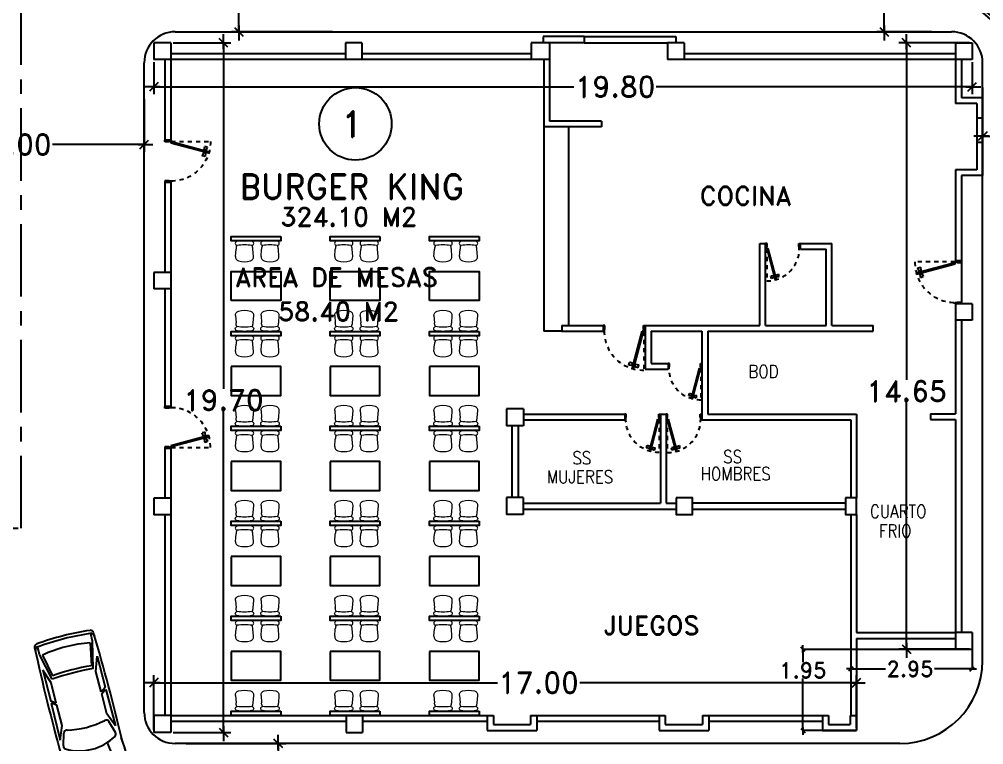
# Model space of a CAD drawing. Header units: millimetres. Extents: x 1590 to 1932, y -48 to 167.
# Drawn here: x 1693.81 to 1717.13, y -8.91 to 8.62 of the extents above; entities that cross this region are included whole.
import ezdxf

# ---------------------------------------------------------------- set-up
doc = ezdxf.new("R2010")
doc.units = ezdxf.units.MM
doc.header["$LTSCALE"] = 0.1
doc.header["$MEASUREMENT"] = 0
doc.header["$PDMODE"] = 35
doc.header["$PDSIZE"] = 0.75
doc.linetypes.add('CENTERX2', pattern=[4, 2.5, -0.5, 0.5, -0.5])
doc.linetypes.add('HIDDEN2', pattern=[0.1875, 0.125, -0.0625])
doc.layers.get('0').update_dxf_attribs({"linetype": 'CONTINUOUS'})
doc.layers.get('DEFPOINTS').update_dxf_attribs({"linetype": 'CONTINUOUS'})
doc.layers.add('A-FURN-CHAR', color=1, linetype='CONTINUOUS', lineweight=9)
for name, color, linetype in [('C-PRKG-CARS', 1, 'CONTINUOUS'), ('CALLES', 3, 'CONTINUOUS'), ('PARED', 4, 'CONTINUOUS'), ('PAREDES', 3, 'CONTINUOUS'), ('TERRENO', 4, 'CONTINUOUS'), ('TEXT', 3, 'CONTINUOUS')]:
    doc.layers.add(name, color=color, linetype=linetype)
doc.styles.add('ATT', font='txt')
doc.styles.add('ROMAND', font='romand.shx')
doc.dimstyles.new('URBA', dxfattribs={"dimtxt": 20, "dimasz": 0.5, "dimexe": 1.25, "dimexo": 0.63, "dimgap": 0.63, "dimtad": 0, "dimtih": 1, "dimtoh": 1, "dimzin": 1, "dimdsep": 46, "dimtxsty": 'ROMAND', "dimcen": 2.5, "dimclrd": 1, "dimclre": 1, "dimclrt": 3, "dimadec": 0, "dimazin": 0, "dimtfac": 1, "dimtmove": 0, "dimatfit": 3, "dimfxl": 1, "dimtvp": 1, "dimtolj": 1, "dimtzin": 1, "dimarcsym": 0})

# ---------------------------------------------------------------- blocks, each defined once
blk = doc.blocks.new('02PCAR01')
at = {"color": 0, "linetype": 'ByBlock'}
for p, q in [((-138, 26.03), (-145, 26.03)), ((-112.52, 20.16), (-138, 26.03)), ((-136.91, 23.5), (-115.59, 19.26)), ((-122.94, 26.61), (-92.48, 26.84)), ((-109.29, 22.08), (-122.94, 26.61)), ((-89.35, 22.08), (-109.29, 22.08)), ((-89.35, 22.08), (-92.48, 26.84)), ((-90.39, 26.87), (-54.31, 27.32)), ((-87.23, 22.08), (-90.39, 26.87)), ((-67.5, 22.08), (-87.23, 22.08)), ((-54.31, 27.32), (-67.5, 22.08)), ((-48.33, 25.72), (-60.01, 22.2)), ((-6, 20.97), (-40, 15.97)), ((-6, -20.97), (-40, -15.97)), ((-138, -25.97), (-145, -25.97)), ((-112.51, -20.11), (-138, -25.97)), ((-136.91, -23.36), (-115.59, -19.12)), ((-109.29, -21.95), (-122.94, -26.47)), ((-122.94, -26.47), (-92.48, -26.7)), ((-89.35, -21.95), (-109.29, -21.95)), ((-89.35, -21.95), (-92.48, -26.7)), ((-87.23, -21.95), (-90.39, -26.73)), ((-90.39, -26.73), (-54.31, -27.18)), ((-67.5, -21.95), (-87.23, -21.95)), ((-54.31, -27.18), (-67.5, -21.95)), ((-48.33, -25.52), (-60.01, -22))]:
    blk.add_line(p, q, dxfattribs=at)
for centre, radius, start, end in [((-145.41, 25.94), 3.14, 92.11191, 173.48992), ((-77.24, -1914.33), 1944.6, 88.89024, 92.01225), ((-141.57, 24.61), 4.6, 94.39871, 147.52881), ((-30.02, -77.69), 108.31, 76.66075, 96.5655), ((-8.86, 25.33), 3.14, 17.81788, 78.39421), ((-5.75, 24.64), 3.14, 14.34517, 76.66075), ((110.89, 0.1), 260.73, 174.2342, 185.7658), ((111.89, 0.1), 258.76, 174.01419, 185.98581), ((-7.97, 0.1), 131.06, 169.68972, 190.31028), ((146.01, 0.1), 262.31, 175.79714, 184.20286), ((147.71, 0.1), 261.01, 175.59188, 184.44072), ((-59.14, 19.33), 3, 106.79837, 193.66308), ((-142.7, 0.1), 82.75, 347.06832, 12.93168), ((-47.46, 22.85), 3, 31.14552, 106.79837), ((-87.12, 0.1), 48.72, 330.07742, 29.92258), ((-95.47, 0.91), 93.12, 343.03471, 15.81411), ((-111.75, 0.91), 111.76, 346.39761, 12.667), ((-145.41, -25.74), 3.14, 186.51008, 267.88809), ((-141.57, -24.41), 4.6, 212.47119, 265.60129), ((-59.14, -19.13), 3, 166.33692, 253.20163), ((-47.46, -22.65), 3, 253.20163, 328.85448), ((-9.37, -25.23), 3.14, 281.32486, 340.88258), ((-6.15, -24.54), 3.14, 283.11557, 344.59415), ((-77.24, 1914.53), 1944.6, 267.98775, 271.10976), ((-30.02, 77.89), 108.31, 263.4345, 283.11557)]:
    blk.add_arc(centre, radius, start, end, dxfattribs=at)
blk = doc.blocks.new('UTP1$0$DIMBLOCK')
at = {"color": 1}
blk.add_line((-7.5, 0), (10.5, 0), dxfattribs=at)
at = {"color": 4}
blk.add_line((-5.25, -5.25), (5.25, 5.25), dxfattribs=at)
blk = doc.blocks.new('*D62')
at = {"color": 1, "linetype": 'Continuous', "lineweight": -2, "transparency": 16777216}
for p, q in [((1697.846, -8.884), (1700.254, -8.884)), ((1700.074, -8.904), (1700.074, -10.189)), ((1700.074, -12.014), (1700.074, -10.729)), ((1697.846, -12.034), (1700.254, -12.034))]:
    blk.add_line(p, q, dxfattribs=at)
at = {"layer": 'DEFPOINTS', "color": 0, "linetype": 'Continuous', "transparency": 16777216}
for p in [(1697.783, -8.884), (1697.783, -12.034), (1700.074, -12.034)]:
    blk.add_point(p, dxfattribs=at)
at = {"color": 1, "linetype": 'Continuous', "lineweight": -2, "transparency": 16777216, "xscale": 0.02, "yscale": 0.02, "zscale": 0.02}
for p, rotation in [((1700.074, -8.884), 90), ((1700.074, -12.034), 270)]:
    blk.add_blockref('UTP1$0$DIMBLOCK', p, dxfattribs=dict(at, rotation=rotation))
at = {"color": 3, "linetype": 'Continuous', "transparency": 16777216, "insert": (1700.074, -10.459), "char_height": 0.5, "attachment_point": 5, "style": 'ROMAND'}
blk.add_mtext('\\A1;3.15', dxfattribs=at)
blk = doc.blocks.new('*D64')
at = {"color": 1, "linetype": 'Continuous', "lineweight": -2, "transparency": 16777216}
for p, q in [((1717.106, 6.97), (1717.106, 5.611)), ((1720.256, 6.97), (1720.256, 5.611)), ((1717.126, 5.791), (1717.887, 5.791)), ((1720.236, 5.791), (1719.474, 5.791))]:
    blk.add_line(p, q, dxfattribs=at)
at = {"layer": 'DEFPOINTS', "color": 0, "linetype": 'Continuous', "transparency": 16777216}
for p in [(1717.106, 7.033), (1720.256, 7.033), (1720.256, 5.791)]:
    blk.add_point(p, dxfattribs=at)
at = {"color": 1, "linetype": 'Continuous', "lineweight": -2, "transparency": 16777216, "xscale": 0.02, "yscale": 0.02, "zscale": 0.02, "rotation": 180}
blk.add_blockref('UTP1$0$DIMBLOCK', (1717.106, 5.791), dxfattribs=at)
at = {"color": 1, "linetype": 'Continuous', "lineweight": -2, "transparency": 16777216, "xscale": 0.02, "yscale": 0.02, "zscale": 0.02}
blk.add_blockref('UTP1$0$DIMBLOCK', (1720.256, 5.791), dxfattribs=at)
at = {"color": 3, "linetype": 'Continuous', "transparency": 16777216, "insert": (1718.681, 5.791), "char_height": 0.5, "attachment_point": 5, "style": 'ROMAND'}
blk.add_mtext('\\A1;3.15', dxfattribs=at)
blk = doc.blocks.new('*D114')
at = {"color": 1, "linetype": 'Continuous', "transparency": 16777216}
for p, q in [((1693.161, -14.303), (1691.459, -19.73)), ((1693.429, -14.303), (1693.161, -14.303))]:
    blk.add_line(p, q, dxfattribs=at)
at = {"layer": 'DEFPOINTS', "color": 0, "linetype": 'Continuous', "transparency": 16777216}
for p in [(1695.942, -5.436), (1691.453, -19.749)]:
    blk.add_point(p, dxfattribs=at)
at = {"color": 1, "linetype": 'Continuous', "transparency": 16777216, "xscale": 0.02, "yscale": 0.02, "zscale": 0.02, "rotation": 252.5892430548507}
blk.add_blockref('UTP1$0$DIMBLOCK', (1691.453, -19.749), dxfattribs=at)
at = {"color": 3, "linetype": 'Continuous', "transparency": 16777216, "insert": (1694.439, -14.303), "char_height": 0.4, "attachment_point": 5, "style": 'ROMAND'}
blk.add_mtext('\\A1;R15.00', dxfattribs=at)
blk = doc.blocks.new('*D154')
at = {"color": 1, "linetype": 'Continuous', "lineweight": -2, "transparency": 16777216}
for p, q in [((1690.831, 6.69), (1690.831, 5.415)), ((1696.831, 6.69), (1696.831, 5.415)), ((1690.851, 5.595), (1693.049, 5.595)), ((1696.811, 5.595), (1694.612, 5.595))]:
    blk.add_line(p, q, dxfattribs=at)
at = {"layer": 'DEFPOINTS', "color": 0, "linetype": 'Continuous', "transparency": 16777216}
for p in [(1690.831, 6.752), (1696.831, 6.752), (1690.831, 5.595)]:
    blk.add_point(p, dxfattribs=at)
at = {"color": 1, "linetype": 'Continuous', "lineweight": -2, "transparency": 16777216, "xscale": 0.02, "yscale": 0.02, "zscale": 0.02, "rotation": 180}
blk.add_blockref('UTP1$0$DIMBLOCK', (1690.831, 5.595), dxfattribs=at)
at = {"color": 1, "linetype": 'Continuous', "lineweight": -2, "transparency": 16777216, "xscale": 0.02, "yscale": 0.02, "zscale": 0.02}
blk.add_blockref('UTP1$0$DIMBLOCK', (1696.831, 5.595), dxfattribs=at)
at = {"color": 3, "linetype": 'Continuous', "transparency": 16777216, "insert": (1693.831, 5.595), "char_height": 0.5, "attachment_point": 5, "style": 'ROMAND'}
blk.add_mtext('\\A1;6.00', dxfattribs=at)
blk = doc.blocks.new('*D157')
at = {"layer": 'CALLES', "color": 1, "linetype": 'Continuous', "transparency": 16777216}
for p, q in [((1699.056, 14.318), (1698.938, 14.318)), ((1699.118, 14.298), (1699.118, 11.587)), ((1699.118, 8.336), (1699.118, 11.047)), ((1701.387, 8.316), (1698.938, 8.316))]:
    blk.add_line(p, q, dxfattribs=at)
at = {"layer": 'DEFPOINTS', "color": 0, "linetype": 'Continuous', "transparency": 16777216}
for p in [(1699.118, 14.318), (1699.118, 14.318), (1701.45, 8.316)]:
    blk.add_point(p, dxfattribs=at)
at = {"layer": 'CALLES', "color": 1, "linetype": 'Continuous', "transparency": 16777216, "xscale": 0.02, "yscale": 0.02, "zscale": 0.02}
for p, rotation in [((1699.118, 14.318), 90), ((1699.118, 8.316), 270)]:
    blk.add_blockref('UTP1$0$DIMBLOCK', p, dxfattribs=dict(at, rotation=rotation))
at = {"layer": 'CALLES', "color": 3, "linetype": 'Continuous', "transparency": 16777216, "insert": (1699.118, 11.317), "char_height": 0.5, "attachment_point": 5, "style": 'ROMAND'}
blk.add_mtext('\\A1;6.00', dxfattribs=at)
blk = doc.blocks.new('*D242')
at = {"layer": 'CALLES', "color": 1, "linetype": 'Continuous', "transparency": 16777216}
for p, q in [((1715.871, 12.01), (1714.545, 12.01)), ((1714.725, 11.99), (1714.725, 10.794)), ((1714.725, 8.338), (1714.725, 10.254)), ((1715.871, 8.318), (1714.545, 8.318))]:
    blk.add_line(p, q, dxfattribs=at)
at = {"layer": 'DEFPOINTS', "color": 0, "linetype": 'Continuous', "transparency": 16777216}
for p in [(1715.933, 12.01), (1714.725, 8.318), (1715.933, 8.318)]:
    blk.add_point(p, dxfattribs=at)
at = {"layer": 'CALLES', "color": 1, "linetype": 'Continuous', "transparency": 16777216, "xscale": 0.02, "yscale": 0.02, "zscale": 0.02}
for p, rotation in [((1714.725, 12.01), 90), ((1714.725, 8.318), 270)]:
    blk.add_blockref('UTP1$0$DIMBLOCK', p, dxfattribs=dict(at, rotation=rotation))
at = {"layer": 'CALLES', "color": 3, "linetype": 'Continuous', "transparency": 16777216, "insert": (1714.725, 10.524), "char_height": 0.5, "attachment_point": 5, "style": 'ROMAND'}
blk.add_mtext('\\A1;3.70', dxfattribs=at)
blk = doc.blocks.new('P-GIRO-D')
at = {"color": 2}
for p, q in [((-0.31, 0.963), (-0.389, 0.952)), ((-0.389, 0.952), (-0.371, 0.884)), ((-0.297, 0.915), (-0.371, 0.884)), ((-0.281, 1.048), (-0.31, 1.041)), ((-0.31, 1.041), (-0.069, 0.142)), ((-0.31, 0.963), (-0.297, 0.915)), ((-0.288, 0.958), (-0.307, 0.953)), ((-0.28, 0.929), (-0.299, 0.924)), ((-0.281, 1.048), (-0.04, 0.15)), ((-0.239, 0.971), (-0.259, 0.966)), ((-0.232, 0.942), (-0.251, 0.937)), ((-0.242, 0.981), (-0.167, 1.011)), ((-0.242, 0.981), (-0.229, 0.933)), ((-0.229, 0.933), (-0.149, 0.944)), ((-0.167, 1.011), (-0.149, 0.944)), ((-1, 0.15), (-0.97, 0.15)), ((-0.96, 0), (-1, 0)), ((-0.97, 0.15), (-0.97, 0.1)), ((-0.97, 0.1), (-0.96, 0.1)), ((-0.96, 0.1), (-0.96, 0)), ((-0.04, 0.15), (-0.069, 0.142)), ((-0.04, 0.1), (-0.04, 0)), ((-0.03, 0.1), (-0.04, 0.1)), ((-0.04, 0), (0, 0)), ((-0.03, 0.15), (-0.03, 0.1)), ((0, 0.15), (-0.03, 0.15))]:
    blk.add_line(p, q, dxfattribs=at)
at = {"color": 1, "linetype": 'HIDDEN2'}
blk.add_line((-0.03, 0.15), (-0.03, 1.08), dxfattribs=at)
blk.add_arc((-0.04, 0.15), 0.93, 89.3839, 180, dxfattribs=at)
blk = doc.blocks.new('12PSTG01')
at = {"color": 0, "linetype": 'ByBlock'}
for p, q in [((-4.996459, 8.562867), (-11.998837, 7.942727)), ((-4.996459, -8.562867), (-11.998837, -8.055343))]:
    blk.add_line(p, q, dxfattribs=at)
for centre, radius, start, end in [((28, 0), 48, 171.544527, 188.455473), ((-17.5, 6.763875), 2, 8.455473, 171.544527), ((31.956522, 0), 48, 171.544527, 188.455473), ((-11.998837, -0.056308), 7.999035, 90, 116.212212), ((-4.647836, 4.578088), 4, 16.10866, 95), ((-20.5, 0), 20.5, 343.89134, 16.10866), ((-17.5, -6.763875), 2, 188.455473, 351.544527), ((-11.998837, -0.056308), 7.999035, 243.61801, 270), ((-4.647836, -4.578088), 4, 265, 343.89134)]:
    blk.add_arc(centre, radius, start, end, dxfattribs=at)
at = {"color": 0, "linetype": 'ByBlock', "style": 'ATT'}
for tag, p, flags in [('ITEM', (-19.5, -17.5), 3), ('ROOM_NUMBER', (-19.5, -25.5), 1)]:
    blk.add_attdef(tag, p, '', height=6, dxfattribs=dict(at, flags=flags))
blk = doc.blocks.new('*D340')
at = {"color": 1, "linetype": 'Continuous', "transparency": 16777216}
for p, q in [((1697.066, 7.584), (1697.066, 6.81)), ((1716.851, 7.584), (1716.851, 6.81)), ((1697.086, 6.99), (1707.221, 6.99)), ((1716.831, 6.99), (1709.214, 6.99))]:
    blk.add_line(p, q, dxfattribs=at)
at = {"layer": 'DEFPOINTS', "color": 0, "linetype": 'Continuous', "transparency": 16777216}
for p in [(1697.066, 7.647), (1716.851, 7.647), (1716.851, 6.99)]:
    blk.add_point(p, dxfattribs=at)
at = {"color": 1, "linetype": 'Continuous', "transparency": 16777216, "xscale": 0.02, "yscale": 0.02, "zscale": 0.02, "rotation": 180}
blk.add_blockref('UTP1$0$DIMBLOCK', (1697.066, 6.99), dxfattribs=at)
at = {"color": 1, "linetype": 'Continuous', "transparency": 16777216, "xscale": 0.02, "yscale": 0.02, "zscale": 0.02}
blk.add_blockref('UTP1$0$DIMBLOCK', (1716.851, 6.99), dxfattribs=at)
at = {"color": 3, "linetype": 'Continuous', "transparency": 16777216, "insert": (1708.218, 6.99), "char_height": 0.5, "attachment_point": 5, "style": 'ROMAND'}
blk.add_mtext('\\A1;19.80', dxfattribs=at)
blk = doc.blocks.new('*D341')
at = {"color": 1, "linetype": 'Continuous', "transparency": 16777216}
for p, q in [((1697.533, 8.052), (1698.925, 8.052)), ((1698.745, 8.032), (1698.745, -0.315)), ((1698.745, -8.598), (1698.745, -0.855)), ((1697.533, -8.618), (1698.925, -8.618))]:
    blk.add_line(p, q, dxfattribs=at)
at = {"layer": 'DEFPOINTS', "color": 0, "linetype": 'Continuous', "transparency": 16777216}
for p in [(1697.471, 8.052), (1697.471, -8.618), (1698.745, -8.618)]:
    blk.add_point(p, dxfattribs=at)
at = {"color": 1, "linetype": 'Continuous', "transparency": 16777216, "xscale": 0.02, "yscale": 0.02, "zscale": 0.02}
for p, rotation in [((1698.745, 8.052), 90), ((1698.745, -8.618), 270)]:
    blk.add_blockref('UTP1$0$DIMBLOCK', p, dxfattribs=dict(at, rotation=rotation))
at = {"color": 3, "linetype": 'Continuous', "transparency": 16777216, "insert": (1698.745, -0.585), "char_height": 0.5, "attachment_point": 5, "style": 'ROMAND'}
blk.add_mtext('\\A1;19.70', dxfattribs=at)
blk = doc.blocks.new('*D342')
at = {"color": 1, "linetype": 'Continuous', "transparency": 16777216}
for p, q in [((1716.788, 8.047), (1715.081, 8.047)), ((1715.261, 8.027), (1715.261, -0.099)), ((1715.261, -6.586), (1715.261, -0.639)), ((1716.788, -6.606), (1715.081, -6.606))]:
    blk.add_line(p, q, dxfattribs=at)
at = {"layer": 'DEFPOINTS', "color": 0, "linetype": 'Continuous', "transparency": 16777216}
for p in [(1716.851, 8.047), (1715.261, -6.606), (1716.851, -6.606)]:
    blk.add_point(p, dxfattribs=at)
at = {"color": 1, "linetype": 'Continuous', "transparency": 16777216, "xscale": 0.02, "yscale": 0.02, "zscale": 0.02}
for p, rotation in [((1715.261, 8.047), 90), ((1715.261, -6.606), 270)]:
    blk.add_blockref('UTP1$0$DIMBLOCK', p, dxfattribs=dict(at, rotation=rotation))
at = {"color": 3, "linetype": 'Continuous', "transparency": 16777216, "insert": (1715.261, -0.369), "char_height": 0.5, "attachment_point": 5, "style": 'ROMAND'}
blk.add_mtext('\\A1;14.65', dxfattribs=at)
blk = doc.blocks.new('*D343')
at = {"color": 1, "linetype": 'Continuous', "transparency": 16777216}
for p, q in [((1697.066, -8.556), (1697.066, -7.235)), ((1697.086, -7.415), (1705.37, -7.415)), ((1714.036, -7.415), (1707.362, -7.415)), ((1714.056, -8.511), (1714.056, -7.235))]:
    blk.add_line(p, q, dxfattribs=at)
at = {"layer": 'DEFPOINTS', "color": 0, "linetype": 'Continuous', "transparency": 16777216}
for p in [(1714.056, -7.415), (1697.066, -8.618), (1714.056, -8.573)]:
    blk.add_point(p, dxfattribs=at)
at = {"color": 1, "linetype": 'Continuous', "transparency": 16777216, "xscale": 0.02, "yscale": 0.02, "zscale": 0.02, "rotation": 180}
blk.add_blockref('UTP1$0$DIMBLOCK', (1697.066, -7.415), dxfattribs=at)
at = {"color": 1, "linetype": 'Continuous', "transparency": 16777216, "xscale": 0.02, "yscale": 0.02, "zscale": 0.02}
blk.add_blockref('UTP1$0$DIMBLOCK', (1714.056, -7.415), dxfattribs=at)
at = {"color": 3, "linetype": 'Continuous', "transparency": 16777216, "insert": (1706.366, -7.415), "char_height": 0.5, "attachment_point": 5, "style": 'ROMAND'}
blk.add_mtext('\\A1;17.00', dxfattribs=at)
blk = doc.blocks.new('*D344')
at = {"layer": 'CALLES', "color": 1, "linetype": 'Continuous', "transparency": 16777216}
for p, q in [((1713.916, -6.216), (1713.916, -7.093)), ((1716.851, -6.216), (1716.851, -7.093)), ((1713.926, -7.083), (1714.758, -7.083)), ((1716.841, -7.083), (1715.939, -7.083))]:
    blk.add_line(p, q, dxfattribs=at)
at = {"layer": 'DEFPOINTS', "color": 0, "linetype": 'Continuous', "transparency": 16777216}
for p in [(1713.916, -6.206), (1716.851, -6.206), (1713.916, -7.083)]:
    blk.add_point(p, dxfattribs=at)
at = {"layer": 'CALLES', "color": 1, "linetype": 'Continuous', "transparency": 16777216, "xscale": 0.01, "yscale": 0.01, "zscale": 0.01, "rotation": 180}
blk.add_blockref('UTP1$0$DIMBLOCK', (1713.916, -7.083), dxfattribs=at)
at = {"layer": 'CALLES', "color": 1, "linetype": 'Continuous', "transparency": 16777216, "xscale": 0.01, "yscale": 0.01, "zscale": 0.01}
blk.add_blockref('UTP1$0$DIMBLOCK', (1716.851, -7.083), dxfattribs=at)
at = {"layer": 'CALLES', "color": 2, "linetype": 'Continuous', "transparency": 16777216, "insert": (1715.349, -7.083), "char_height": 0.375, "attachment_point": 5, "style": 'ROMAND'}
blk.add_mtext('\\A1;2.95', dxfattribs=at)
blk = doc.blocks.new('*D345')
at = {"layer": 'CALLES', "color": 1, "linetype": 'Continuous', "transparency": 16777216}
for p, q in [((1716.441, -6.611), (1712.75, -6.611)), ((1712.76, -6.621), (1712.76, -6.918)), ((1712.76, -8.563), (1712.76, -7.313)), ((1714.046, -8.573), (1712.75, -8.573))]:
    blk.add_line(p, q, dxfattribs=at)
at = {"layer": 'DEFPOINTS', "color": 0, "linetype": 'Continuous', "transparency": 16777216}
for p in [(1716.451, -6.611), (1712.76, -8.573), (1714.056, -8.573)]:
    blk.add_point(p, dxfattribs=at)
at = {"layer": 'CALLES', "color": 1, "linetype": 'Continuous', "transparency": 16777216, "xscale": 0.01, "yscale": 0.01, "zscale": 0.01}
for p, rotation in [((1712.76, -6.611), 90), ((1712.76, -8.573), 270)]:
    blk.add_blockref('UTP1$0$DIMBLOCK', p, dxfattribs=dict(at, rotation=rotation))
at = {"layer": 'CALLES', "color": 2, "linetype": 'Continuous', "transparency": 16777216, "insert": (1712.76, -7.116), "char_height": 0.375, "attachment_point": 5, "style": 'ROMAND'}
blk.add_mtext('\\A1;1.95', dxfattribs=at)

msp = doc.modelspace()

# ---------------------------------------------------------------- linework, layer by layer
at = {"color": 4}
for p, q in [((1707.4705, 8.2067), (1706.4805, 8.2067)), ((1706.4805, 8.2067), (1706.4805, 8.0467)), ((1707.4705, 8.2067), (1707.4705, 8.0467)), ((1707.4705, 8.0467), (1706.6305, 8.0467)), ((1701.6955, 7.7867), (1697.4705, 7.7867)), ((1706.1855, 7.7867), (1702.0955, 7.7867)), ((1716.4505, 7.7867), (1709.8855, 7.7867)), ((1697.3305, 7.6467), (1697.3305, 5.6967)), ((1701.6955, 7.6467), (1697.4705, 7.6467)), ((1697.4705, 7.6467), (1697.4705, 5.6967)), ((1706.1855, 7.6467), (1702.0955, 7.6467)), ((1706.4905, 7.6467), (1706.4905, 6.0167)), ((1706.6305, 7.6467), (1706.6305, 6.1567)), ((1716.4505, 7.6467), (1709.8855, 7.6467)), ((1716.4505, 7.6467), (1716.4505, 6.5817)), ((1716.5905, 7.6467), (1716.5905, 6.7217)), ((1716.9655, 6.5817), (1716.4505, 6.5817)), ((1717.1055, 6.7217), (1716.5905, 6.7217)), ((1716.9655, 6.5817), (1716.9655, 6.2317)), ((1717.1055, 6.7217), (1717.1055, 6.2317)), ((1707.8905, 6.1567), (1706.6305, 6.1567)), ((1707.8905, 6.1567), (1707.8905, 6.0167)), ((1717.1055, 6.2317), (1716.9655, 6.2317)), ((1707.8905, 6.0167), (1706.4905, 6.0167)), ((1697.4705, 5.6967), (1697.3305, 5.6967)), ((1716.9655, 5.6442), (1716.9655, 4.9842)), ((1717.1055, 5.6442), (1716.9655, 5.6442)), ((1717.1055, 5.6442), (1717.1055, 4.8442)), ((1716.9655, 4.9842), (1716.4505, 4.9842)), ((1716.4505, 4.9842), (1716.4505, 2.7842)), ((1697.3305, 4.6767), (1697.3305, 2.5017)), ((1697.4705, 4.6767), (1697.3305, 4.6767)), ((1697.4705, 4.6767), (1697.4705, 2.5017)), ((1717.1055, 4.8442), (1716.5905, 4.8442)), ((1716.5905, 4.8442), (1716.5905, 2.7842)), ((1711.718, 3.2017), (1711.858, 3.2017)), ((1711.718, 1.2217), (1711.718, 3.2017)), ((1711.858, 1.2217), (1711.858, 3.2017)), ((1712.698, 3.2017), (1713.458, 3.2017)), ((1712.698, 3.0617), (1712.698, 3.2017)), ((1712.698, 3.0617), (1713.318, 3.0617)), ((1713.318, 1.2217), (1713.318, 3.0617)), ((1713.458, 1.2217), (1713.458, 3.2017)), ((1716.5905, 2.7842), (1716.4505, 2.7842)), ((1697.3305, 2.1017), (1697.3305, -0.7383)), ((1697.4705, 2.1017), (1697.4705, -0.7383)), ((1706.933, 1.2217), (1707.933, 1.2217)), ((1706.933, 1.2217), (1706.933, 1.0817)), ((1707.933, 1.2217), (1707.933, 1.0817)), ((1708.943, 1.2217), (1708.943, 0.1617)), ((1708.943, 1.2217), (1711.718, 1.2217)), ((1711.858, 1.2217), (1713.318, 1.2217)), ((1713.458, 1.2217), (1714.458, 1.2217)), ((1714.458, 1.0817), (1714.458, 1.2217)), ((1716.4505, 1.3442), (1716.4505, -0.9158)), ((1716.5905, 1.3442), (1716.5905, -6.2058)), ((1706.933, 1.0817), (1707.933, 1.0817)), ((1709.088, 1.0817), (1709.088, 0.3017)), ((1709.088, 1.0817), (1710.318, 1.0817)), ((1710.318, 1.0817), (1710.318, -1.0633)), ((1710.458, 1.0817), (1710.458, -0.9233)), ((1710.458, 1.0817), (1714.458, 1.0817)), ((1709.088, 0.3017), (1709.498, 0.3017)), ((1709.498, 0.3017), (1709.498, 0.1617)), ((1708.943, 0.1617), (1709.498, 0.1617)), ((1697.4705, -0.7383), (1697.3305, -0.7383)), ((1706.0055, -0.9233), (1708.453, -0.9233)), ((1708.453, -0.9233), (1708.453, -1.0633)), ((1709.313, -0.9233), (1709.453, -0.9233)), ((1709.313, -0.9233), (1709.313, -3.0783)), ((1709.453, -0.9233), (1709.453, -3.0783)), ((1710.458, -0.9233), (1714.0555, -0.9233)), ((1714.0555, -0.9233), (1714.0555, -2.9483)), ((1715.843, -0.9158), (1716.4505, -0.9158)), ((1715.843, -0.9158), (1715.843, -1.0558)), ((1706.0055, -1.0633), (1708.453, -1.0633)), ((1710.318, -1.0633), (1713.9155, -1.0633)), ((1713.9155, -1.0633), (1713.9155, -2.9483)), ((1715.843, -1.0558), (1716.4505, -1.0558)), ((1716.4505, -1.0558), (1716.4505, -6.2058)), ((1705.7255, -2.9383), (1705.7255, -1.2083)), ((1705.8755, -1.2083), (1705.8755, -2.9383)), ((1697.3305, -1.7583), (1697.3305, -2.9583)), ((1697.4705, -1.7583), (1697.3305, -1.7583)), ((1697.4705, -1.7583), (1697.4705, -2.9583)), ((1705.9955, -3.0783), (1709.313, -3.0783)), ((1705.9955, -3.2183), (1709.6905, -3.2183)), ((1709.453, -3.0783), (1709.6905, -3.0783)), ((1710.0905, -3.0683), (1713.7855, -3.0683)), ((1710.0905, -3.2183), (1713.7855, -3.2183)), ((1697.3305, -3.3583), (1697.3305, -8.2083)), ((1697.4705, -3.3583), (1697.4705, -8.2083)), ((1713.9155, -3.3483), (1713.9155, -8.2083)), ((1714.0555, -3.3483), (1714.0555, -6.2058)), ((1714.0555, -6.2058), (1716.4505, -6.2058)), ((1714.0555, -6.3458), (1714.0555, -8.2083)), ((1714.0555, -6.3458), (1716.4505, -6.3458)), ((1697.4705, -8.2083), (1701.7105, -8.2083)), ((1697.4705, -8.3483), (1701.7105, -8.3483)), ((1702.1105, -8.2083), (1705.1255, -8.2083)), ((1702.1105, -8.3483), (1705.1255, -8.3483)), ((1706.3255, -8.2083), (1709.2805, -8.2083)), ((1706.3255, -8.3483), (1709.2805, -8.3483)), ((1710.4805, -8.2083), (1713.2305, -8.2083)), ((1710.4805, -8.3483), (1713.2305, -8.3483))]:
    msp.add_line(p, q, dxfattribs=at)
at = {"color": 3}
for p, q in [((1707.4705, 8.2067), (1709.6855, 8.2067)), ((1709.6855, 8.2067), (1709.6855, 8.0467)), ((1707.4705, 8.0467), (1709.4855, 8.0467)), ((1716.9655, 6.2317), (1716.9655, 5.6442)), ((1717.1055, 6.2317), (1717.1055, 5.6442))]:
    msp.add_line(p, q, dxfattribs=at)
at = {"color": 6}
for p, q in [((1697.0655, 8.0517), (1697.0655, 7.6467)), ((1697.4705, 8.0517), (1697.0655, 8.0517)), ((1697.4705, 8.0517), (1697.4705, 7.6467)), ((1702.0955, 8.0517), (1701.6955, 8.0517)), ((1701.6955, 8.0517), (1701.6955, 7.6467)), ((1702.0955, 8.0517), (1702.0955, 7.6467)), ((1706.6305, 8.0467), (1706.1855, 8.0467)), ((1706.1855, 8.0467), (1706.1855, 7.6467)), ((1706.6305, 8.0467), (1706.6305, 7.6467)), ((1709.4855, 8.0467), (1709.4855, 7.6467)), ((1709.8855, 8.0467), (1709.4855, 8.0467)), ((1709.8855, 8.0467), (1709.8855, 7.6467)), ((1716.4505, 8.0467), (1716.8505, 8.0467)), ((1716.4505, 8.0467), (1716.4505, 7.6467)), ((1716.8505, 8.0467), (1716.8505, 7.6467)), ((1697.4705, 7.6467), (1697.0655, 7.6467)), ((1702.0955, 7.6467), (1701.6955, 7.6467)), ((1706.6305, 7.6467), (1706.1855, 7.6467)), ((1709.8855, 7.6467), (1709.4855, 7.6467)), ((1716.8505, 7.6467), (1716.4505, 7.6467)), ((1697.0655, 2.5017), (1697.0655, 2.1017)), ((1697.4705, 2.5017), (1697.0655, 2.5017)), ((1697.4705, 2.5017), (1697.4705, 2.1017)), ((1697.4705, 2.1017), (1697.0655, 2.1017)), ((1716.4505, 1.7442), (1716.4505, 1.3442)), ((1716.8505, 1.7442), (1716.4505, 1.7442)), ((1716.8505, 1.7442), (1716.8505, 1.3442)), ((1716.8505, 1.3442), (1716.4505, 1.3442)), ((1705.5955, -0.7983), (1705.5955, -1.2083)), ((1706.0055, -0.7983), (1705.5955, -0.7983)), ((1706.0055, -0.7983), (1706.0055, -1.2083)), ((1706.0055, -1.2083), (1705.5955, -1.2083)), ((1697.0655, -2.9583), (1697.0655, -3.3583)), ((1697.4705, -2.9583), (1697.0655, -2.9583)), ((1697.4705, -2.9583), (1697.4705, -3.3583)), ((1705.9955, -2.9383), (1705.5955, -2.9383)), ((1705.5955, -2.9383), (1705.5955, -3.3483)), ((1705.9955, -2.9383), (1705.9955, -3.3483)), ((1697.4705, -3.3583), (1697.0655, -3.3583)), ((1705.9955, -3.3483), (1705.5955, -3.3483)), ((1716.4505, -6.2058), (1716.4505, -6.6108)), ((1716.8505, -6.2058), (1716.4505, -6.2058)), ((1716.8505, -6.2058), (1716.8505, -6.6108)), ((1716.8505, -6.6108), (1716.4505, -6.6108)), ((1697.0655, -8.2083), (1697.0655, -8.6183)), ((1697.4705, -8.2083), (1697.0655, -8.2083)), ((1697.4705, -8.2083), (1697.4705, -8.6183)), ((1701.7105, -8.2083), (1702.1105, -8.2083)), ((1701.7105, -8.2083), (1701.7105, -8.6183)), ((1702.1105, -8.2083), (1702.1105, -8.6183)), ((1705.1255, -8.2083), (1705.2755, -8.2083)), ((1705.1255, -8.2083), (1705.1255, -8.5733)), ((1705.2755, -8.2083), (1705.2755, -8.4233)), ((1706.1755, -8.2083), (1706.3255, -8.2083)), ((1706.1755, -8.2083), (1706.1755, -8.4233)), ((1706.3255, -8.2083), (1706.3255, -8.5733)), ((1709.2805, -8.2083), (1709.4305, -8.2083)), ((1709.2805, -8.2083), (1709.2805, -8.5733)), ((1709.4305, -8.2083), (1709.4305, -8.4233)), ((1710.3305, -8.2083), (1710.3305, -8.4233)), ((1710.3305, -8.2083), (1710.4805, -8.2083)), ((1710.4805, -8.2083), (1710.4805, -8.5733)), ((1713.2305, -8.2083), (1713.3805, -8.2083)), ((1713.2305, -8.2083), (1713.2305, -8.5733)), ((1713.3805, -8.2083), (1713.3805, -8.4233)), ((1713.9055, -8.2083), (1713.9055, -8.4233)), ((1713.9055, -8.2083), (1714.0555, -8.2083)), ((1714.0555, -8.2083), (1714.0555, -8.5733)), ((1697.4705, -8.6183), (1697.0655, -8.6183)), ((1701.7105, -8.6183), (1702.1105, -8.6183)), ((1705.1255, -8.5733), (1706.3255, -8.5733)), ((1705.2755, -8.4233), (1706.1755, -8.4233)), ((1709.2805, -8.5733), (1710.4805, -8.5733)), ((1709.4305, -8.4233), (1710.3305, -8.4233)), ((1713.2305, -8.5733), (1714.0555, -8.5733)), ((1713.3805, -8.4233), (1713.9055, -8.4233))]:
    msp.add_line(p, q, dxfattribs=at)
at = {"color": 2, "linetype": 'Continuous'}
for p, q in [((1706.4905, 6.0167), (1706.4905, 1.0817)), ((1707.0905, 6.0167), (1707.0905, 1.2217)), ((1716.5905, 2.7842), (1716.5905, 1.7442)), ((1706.933, 1.0817), (1706.4905, 1.0817))]:
    msp.add_line(p, q, dxfattribs=at)
at = {"color": 1, "linetype": 'Continuous'}
for points in [[(1700.1313, 3.372), (1700.1313, 3.2671), (1698.9313, 3.2671), (1698.9313, 3.372)], [(1702.5313, 3.372), (1702.5313, 3.2671), (1701.3313, 3.2671), (1701.3313, 3.372)], [(1702.5313, 3.372), (1702.5313, 3.2671), (1701.3313, 3.2671), (1701.3313, 3.372)], [(1704.9313, 3.372), (1704.9313, 3.2671), (1703.7313, 3.2671), (1703.7313, 3.372)], [(1704.9313, 3.372), (1704.9313, 3.2671), (1703.7313, 3.2671), (1703.7313, 3.372)], [(1698.9313, 1.822), (1698.9313, 2.522), (1700.1313, 2.522), (1700.1313, 1.822)], [(1701.3313, 1.822), (1701.3313, 2.522), (1702.5313, 2.522), (1702.5313, 1.822)], [(1703.7313, 1.822), (1703.7313, 2.522), (1704.9313, 2.522), (1704.9313, 1.822)], [(1700.1313, 1.0769), (1700.1313, 0.972), (1698.9313, 0.972), (1698.9313, 1.0769)], [(1700.1313, 1.0769), (1700.1313, 0.972), (1698.9313, 0.972), (1698.9313, 1.0769)], [(1702.5313, 1.0769), (1702.5313, 0.972), (1701.3313, 0.972), (1701.3313, 1.0769)], [(1702.5313, 1.0769), (1702.5313, 0.972), (1701.3313, 0.972), (1701.3313, 1.0769)], [(1704.9313, 1.0769), (1704.9313, 0.972), (1703.7313, 0.972), (1703.7313, 1.0769)], [(1704.9313, 1.0769), (1704.9313, 0.972), (1703.7313, 0.972), (1703.7313, 1.0769)], [(1698.9313, 0.2269), (1698.9313, -0.4731), (1700.1313, -0.4731), (1700.1313, 0.2269)], [(1701.3313, 0.2269), (1701.3313, -0.4731), (1702.5313, -0.4731), (1702.5313, 0.2269)], [(1703.7313, 0.2269), (1703.7313, -0.4731), (1704.9313, -0.4731), (1704.9313, 0.2269)], [(1700.1313, -1.2182), (1700.1313, -1.3231), (1698.9313, -1.3231), (1698.9313, -1.2182)], [(1700.1313, -1.2182), (1700.1313, -1.3231), (1698.9313, -1.3231), (1698.9313, -1.2182)], [(1702.5313, -1.2182), (1702.5313, -1.3231), (1701.3313, -1.3231), (1701.3313, -1.2182)], [(1702.5313, -1.2182), (1702.5313, -1.3231), (1701.3313, -1.3231), (1701.3313, -1.2182)], [(1704.9313, -1.2182), (1704.9313, -1.3231), (1703.7313, -1.3231), (1703.7313, -1.2182)], [(1704.9313, -1.2182), (1704.9313, -1.3231), (1703.7313, -1.3231), (1703.7313, -1.2182)], [(1698.9313, -2.0682), (1698.9313, -2.7682), (1700.1313, -2.7682), (1700.1313, -2.0682)], [(1701.3313, -2.0682), (1701.3313, -2.7682), (1702.5313, -2.7682), (1702.5313, -2.0682)], [(1703.7313, -2.0682), (1703.7313, -2.7682), (1704.9313, -2.7682), (1704.9313, -2.0682)], [(1700.1313, -3.5132), (1700.1313, -3.6182), (1698.9313, -3.6182), (1698.9313, -3.5132)], [(1700.1313, -3.5132), (1700.1313, -3.6182), (1698.9313, -3.6182), (1698.9313, -3.5132)], [(1700.1313, -3.5132), (1700.1313, -3.6182), (1698.9313, -3.6182), (1698.9313, -3.5132)], [(1702.5313, -3.5132), (1702.5313, -3.6182), (1701.3313, -3.6182), (1701.3313, -3.5132)], [(1702.5313, -3.5132), (1702.5313, -3.6182), (1701.3313, -3.6182), (1701.3313, -3.5132)], [(1702.5313, -3.5132), (1702.5313, -3.6182), (1701.3313, -3.6182), (1701.3313, -3.5132)], [(1704.9313, -3.5132), (1704.9313, -3.6182), (1703.7313, -3.6182), (1703.7313, -3.5132)], [(1704.9313, -3.5132), (1704.9313, -3.6182), (1703.7313, -3.6182), (1703.7313, -3.5132)], [(1704.9313, -3.5132), (1704.9313, -3.6182), (1703.7313, -3.6182), (1703.7313, -3.5132)], [(1698.9313, -4.3632), (1698.9313, -5.0632), (1700.1313, -5.0632), (1700.1313, -4.3632)], [(1701.3313, -4.3632), (1701.3313, -5.0632), (1702.5313, -5.0632), (1702.5313, -4.3632)], [(1703.7313, -4.3632), (1703.7313, -5.0632), (1704.9313, -5.0632), (1704.9313, -4.3632)], [(1700.1313, -5.8083), (1700.1313, -5.9132), (1698.9313, -5.9132), (1698.9313, -5.8083)], [(1700.1313, -5.8083), (1700.1313, -5.9132), (1698.9313, -5.9132), (1698.9313, -5.8083)], [(1702.5313, -5.8083), (1702.5313, -5.9132), (1701.3313, -5.9132), (1701.3313, -5.8083)], [(1702.5313, -5.8083), (1702.5313, -5.9132), (1701.3313, -5.9132), (1701.3313, -5.8083)], [(1704.9313, -5.8083), (1704.9313, -5.9132), (1703.7313, -5.9132), (1703.7313, -5.8083)], [(1704.9313, -5.8083), (1704.9313, -5.9132), (1703.7313, -5.9132), (1703.7313, -5.8083)], [(1698.9313, -6.6583), (1698.9313, -7.3583), (1700.1313, -7.3583), (1700.1313, -6.6583)], [(1701.3313, -6.6583), (1701.3313, -7.3583), (1702.5313, -7.3583), (1702.5313, -6.6583)], [(1703.7313, -6.6583), (1703.7313, -7.3583), (1704.9313, -7.3583), (1704.9313, -6.6583)], [(1700.1313, -8.1034), (1700.1313, -8.2083), (1698.9313, -8.2083), (1698.9313, -8.1034)], [(1702.5313, -8.1034), (1702.5313, -8.2083), (1701.3313, -8.2083), (1701.3313, -8.1034)], [(1704.9313, -8.1034), (1704.9313, -8.2083), (1703.7313, -8.2083), (1703.7313, -8.1034)]]:
    msp.add_lwpolyline(points, close=True, dxfattribs=at)
at = {"color": 6}
for points in [[(1709.6905, -2.9483), (1709.6905, -3.3483), (1710.0905, -3.3483), (1710.0905, -2.9483)], [(1713.7855, -2.9483), (1713.7855, -3.3483), (1714.0555, -3.3483), (1714.0555, -2.9483)]]:
    msp.add_lwpolyline(points, close=True, dxfattribs=at)
at = {"color": 2, "linetype": 'Continuous'}
msp.add_circle((1701.9387, 6.091), 0.8758, dxfattribs=at)
at = {"layer": 'PARED', "color": 3}
for p, q in [((1697.5805, 8.3176), (1716.3555, 8.3176)), ((1696.8305, -8.1342), (1696.8305, 7.5676)), ((1717.1055, -6.8842), (1717.1055, 7.5676)), ((1715.1055, -8.8842), (1697.5805, -8.8842))]:
    msp.add_line(p, q, dxfattribs=at)
for centre, start, end in [((1697.5805, 7.5676), 90, 180), ((1716.3555, 7.5676), 0, 90), ((1697.5805, -8.1342), 180, 270)]:
    msp.add_arc(centre, 0.75, start, end, dxfattribs=at)
at = {"layer": 'PAREDES', "color": 1, "linetype": 'CENTERX2', "ltscale": 7}
for p, q in [((1693.8581, -3.6824), (1693.8581, 28.0654)), ((1657.7358, -3.6824), (1693.8581, -3.6824))]:
    msp.add_line(p, q, dxfattribs=at)
at = {"layer": 'TERRENO', "color": 3, "linetype": 'Continuous'}
msp.add_arc((1715.1055, -6.8842), 2, 270, 0, dxfattribs=at)

# ---------------------------------------------------------------- block references
at = {"layer": 'A-FURN-CHAR', "color": 8, "rotation": 270}
for p, xscale, yscale, zscale in [((1699.2558, 2.7591), 0.02539999999999054, 0.02539999999999054, 0.02539999999999054), ((1699.8724, 2.7591), 0.02539999999999054, 0.02539999999999054, 0.02539999999999054), ((1701.6558, 2.7591), 0.02539999999999054, 0.02539999999999054, 0.02539999999999054), ((1702.2724, 2.7591), 0.02539999999999054, 0.02539999999999054, 0.02539999999999054), ((1704.0558, 2.7591), 0.02539999999999054, 0.02539999999999054, 0.02539999999999054), ((1704.6724, 2.7591), 0.02539999999999054, 0.02539999999999054, 0.02539999999999054), ((1699.2558, 1.5849), -0.02539999999999054, 0.02540000000000475, 0.0254), ((1699.8724, 1.5849), -0.02539999999999054, 0.02540000000000475, 0.0254), ((1701.6558, 1.5849), -0.02539999999999054, 0.02540000000000475, 0.0254), ((1702.2724, 1.5849), -0.02539999999999054, 0.02540000000000475, 0.0254), ((1704.0558, 1.5849), -0.02539999999999054, 0.02540000000000475, 0.0254), ((1704.6724, 1.5849), -0.02539999999999054, 0.02540000000000475, 0.0254), ((1699.2558, 0.464), 0.02539999999999054, 0.02539999999999054, 0.02539999999999054), ((1699.8724, 0.464), 0.02539999999999054, 0.02539999999999054, 0.02539999999999054), ((1701.6558, 0.464), 0.02539999999999054, 0.02539999999999054, 0.02539999999999054), ((1702.2724, 0.464), 0.02539999999999054, 0.02539999999999054, 0.02539999999999054), ((1704.0558, 0.464), 0.02539999999999054, 0.02539999999999054, 0.02539999999999054), ((1704.6724, 0.464), 0.02539999999999054, 0.02539999999999054, 0.02539999999999054), ((1699.2558, -0.7102), -0.02539999999999054, 0.02540000000000475, 0.0254), ((1699.8724, -0.7102), -0.02539999999999054, 0.02540000000000475, 0.0254), ((1701.6558, -0.7102), -0.02539999999999054, 0.02540000000000475, 0.0254), ((1702.2724, -0.7102), -0.02539999999999054, 0.02540000000000475, 0.0254), ((1704.0558, -0.7102), -0.02539999999999054, 0.02540000000000475, 0.0254), ((1704.6724, -0.7102), -0.02539999999999054, 0.02540000000000475, 0.0254), ((1699.2558, -1.8311), 0.02539999999999054, 0.02539999999999054, 0.02539999999999054), ((1699.8724, -1.8311), 0.02539999999999054, 0.02539999999999054, 0.02539999999999054), ((1701.6558, -1.8311), 0.02539999999999054, 0.02539999999999054, 0.02539999999999054), ((1702.2724, -1.8311), 0.02539999999999054, 0.02539999999999054, 0.02539999999999054), ((1704.0558, -1.8311), 0.02539999999999054, 0.02539999999999054, 0.02539999999999054), ((1704.6724, -1.8311), 0.02539999999999054, 0.02539999999999054, 0.02539999999999054), ((1699.2558, -3.0052), -0.02539999999999054, 0.02540000000000475, 0.0254), ((1699.8724, -3.0052), -0.02539999999999054, 0.02540000000000475, 0.0254), ((1701.6558, -3.0052), -0.02539999999999054, 0.02540000000000475, 0.0254), ((1702.2724, -3.0052), -0.02539999999999054, 0.02540000000000475, 0.0254), ((1704.0558, -3.0052), -0.02539999999999054, 0.02540000000000475, 0.0254), ((1704.6724, -3.0052), -0.02539999999999054, 0.02540000000000475, 0.0254), ((1699.2558, -4.1262), 0.02539999999999054, 0.02539999999999054, 0.02539999999999054), ((1699.8724, -4.1262), 0.02539999999999054, 0.02539999999999054, 0.02539999999999054), ((1701.6558, -4.1262), 0.02539999999999054, 0.02539999999999054, 0.02539999999999054), ((1702.2724, -4.1262), 0.02539999999999054, 0.02539999999999054, 0.02539999999999054), ((1704.0558, -4.1262), 0.02539999999999054, 0.02539999999999054, 0.02539999999999054), ((1704.6724, -4.1262), 0.02539999999999054, 0.02539999999999054, 0.02539999999999054), ((1699.2558, -5.3003), -0.02539999999999054, 0.02540000000000475, 0.0254), ((1699.8724, -5.3003), -0.02539999999999054, 0.02540000000000475, 0.0254), ((1701.6558, -5.3003), -0.02539999999999054, 0.02540000000000475, 0.0254), ((1702.2724, -5.3003), -0.02539999999999054, 0.02540000000000475, 0.0254), ((1704.0558, -5.3003), -0.02539999999999054, 0.02540000000000475, 0.0254), ((1704.6724, -5.3003), -0.02539999999999054, 0.02540000000000475, 0.0254), ((1699.2558, -6.4212), 0.02539999999999054, 0.02539999999999054, 0.02539999999999054), ((1699.8724, -6.4212), 0.02539999999999054, 0.02539999999999054, 0.02539999999999054), ((1701.6558, -6.4212), 0.02539999999999054, 0.02539999999999054, 0.02539999999999054), ((1702.2724, -6.4212), 0.02539999999999054, 0.02539999999999054, 0.02539999999999054), ((1704.0558, -6.4212), 0.02539999999999054, 0.02539999999999054, 0.02539999999999054), ((1704.6724, -6.4212), 0.02539999999999054, 0.02539999999999054, 0.02539999999999054), ((1699.2558, -7.5954), -0.02539999999999054, 0.02540000000000475, 0.0254), ((1699.8724, -7.5954), -0.02539999999999054, 0.02540000000000475, 0.0254), ((1701.6558, -7.5954), -0.02539999999999054, 0.02540000000000475, 0.0254), ((1702.2724, -7.5954), -0.02539999999999054, 0.02540000000000475, 0.0254), ((1704.0558, -7.5954), -0.02539999999999054, 0.02540000000000475, 0.0254), ((1704.6724, -7.5954), -0.02539999999999054, 0.02540000000000475, 0.0254)]:
    msp.add_blockref('12PSTG01', p, dxfattribs=dict(at, xscale=xscale, yscale=yscale, zscale=zscale))
at = {"layer": 'C-PRKG-CARS', "xscale": 0.02539999999999054, "yscale": 0.02539999999999054, "zscale": 0.02539999999999054}
for p, rotation in [((1716.507, 10.2825), 139.8840460880347), ((1695.8078, -9.9704), 284.3433409483571), ((1719.553, -8.5062), 43.22944015651515)]:
    msp.add_blockref('02PCAR01', p, dxfattribs=dict(at, rotation=rotation))
at = {"layer": 'PARED'}
for p, xscale, yscale, rotation in [((1697.3305, 5.6967), -1.02, 1.02, 270), ((1711.858, 3.2017), 0.84, 0.84, 180), ((1716.5905, 2.7842), 1.04, 1.04, 90), ((1708.943, 1.2217), -1.01, 1.01, 180), ((1710.318, 0.3017), -0.82, 0.82, 180), ((1697.3305, -1.7583), 1.02, 1.02, 270), ((1709.313, -0.9233), -0.86, 0.86, 180), ((1709.453, -0.9233), 0.86, 0.86, 180)]:
    msp.add_blockref('P-GIRO-D', p, dxfattribs=dict(at, xscale=xscale, yscale=yscale, rotation=rotation))

# ---------------------------------------------------------------- texts
at = {"layer": 'TEXT', "style": 'ROMAND'}
for s, height, p in [('1', 0.625, (1701.5918, 5.7767)), ('BURGER KING', 0.6, (1699.1407, 4.2739)), ('COCINA', 0.45, (1710.2657, 4.1268)), ('324.10 M2', 0.45, (1700.1257, 3.6215)), ('AREA DE MESAS', 0.45, (1699.0329, 2.1588)), ('58.40 M2', 0.45, (1700.0736, 1.3334)), ('JUEGOS', 0.45, (1707.9244, -6.2582))]:
    msp.add_text(s, height=height, dxfattribs=at).set_placement(p)
at = {"layer": 'TEXT', "color": 2, "style": 'ROMAND', "width": 0.85}
for s, p in [('BOD', (1711.4419, -0.0503)), ('SS', (1707.1859, -2.1373)), ('SS', (1710.8327, -2.1091)), ('MUJERES', (1706.5663, -2.5953)), ('HOMBRES', (1710.2846, -2.5212)), ('CUARTO', (1714.3805, -3.4315)), ('FRIO', (1714.5997, -3.9031))]:
    msp.add_text(s, height=0.3125, dxfattribs=at).set_placement(p)

# ---------------------------------------------------------------- dimensions: what is measured, and where the dimension line sits
at = {"color": 6, "linetype": 'Continuous'}
dim = msp.add_linear_dim(base=(1698.7449, -8.6183), p1=(1697.4705, 8.0517), p2=(1697.4705, -8.6183), angle=90, text='19.70', dimstyle='URBA', override={"dimtxt": 0.5, "dimasz": 0.02, "dimexe": 0.18, "dimexo": 0.0625, "dimgap": 0.02, "dimzin": 0, "dimblk1": 'UTP1$0$DIMBLOCK', "dimblk2": 'UTP1$0$DIMBLOCK', "dimsah": 1, "dimcen": 0.09, "dimtdec": 4, "dimtofl": 0, "dimtvp": 0, "dimtzin": 0}, dxfattribs=at)
dim.commit()
dim.dimension.update_dxf_attribs({"geometry": '*D341', "text_midpoint": (1698.7449, -0.5852), "dimtype": 160})
dim = msp.add_linear_dim(base=(1715.2607, -6.6058), p1=(1716.8505, 8.0467), p2=(1716.8505, -6.6058), angle=90, dimstyle='URBA', override={"dimtxt": 0.5, "dimasz": 0.02, "dimexe": 0.18, "dimexo": 0.0625, "dimgap": 0.02, "dimzin": 0, "dimblk1": 'UTP1$0$DIMBLOCK', "dimblk2": 'UTP1$0$DIMBLOCK', "dimsah": 1, "dimcen": 0.09, "dimtdec": 4, "dimtofl": 0, "dimtvp": 0, "dimtzin": 0}, dxfattribs=at)
dim.commit()
dim.dimension.update_dxf_attribs({"geometry": '*D342', "text_midpoint": (1715.2607, -0.3687), "dimtype": 160})
for base, p1, p2, text, picture, middle in [((1716.8505, 6.9897), (1697.0655, 7.6467), (1716.8505, 7.6467), '19.80', '*D340', (1708.2176, 6.9897)), ((1714.0555, -7.4149), (1697.0655, -8.6183), (1714.0555, -8.5733), '17.00', '*D343', (1706.3662, -7.4149))]:
    dim = msp.add_linear_dim(base=base, p1=p1, p2=p2, text=text, dimstyle='URBA', override={"dimtxt": 0.5, "dimasz": 0.02, "dimexe": 0.18, "dimexo": 0.0625, "dimgap": 0.02, "dimzin": 0, "dimblk1": 'UTP1$0$DIMBLOCK', "dimblk2": 'UTP1$0$DIMBLOCK', "dimsah": 1, "dimcen": 0.09, "dimtdec": 4, "dimtofl": 0, "dimtvp": 0, "dimtzin": 0}, dxfattribs=at)
    dim.commit()
    dim.dimension.update_dxf_attribs({"geometry": picture, "text_midpoint": middle, "dimtype": 160})
at = {"color": 3, "linetype": 'Continuous'}
for base, p1, p2, picture, middle in [((1720.2555, 5.7908), (1717.1055, 7.0328), (1720.2555, 7.0328), '*D64', (1718.6805, 5.7908)), ((1690.8305, 5.5949), (1696.8305, 6.7522), (1690.8305, 6.7522), '*D154', (1693.8305, 5.5949))]:
    dim = msp.add_linear_dim(base=base, p1=p1, p2=p2, dimstyle='URBA', override={"dimtxt": 0.5, "dimasz": 0.02, "dimexe": 0.18, "dimexo": 0.0625, "dimgap": 0.02, "dimzin": 0, "dimblk1": 'UTP1$0$DIMBLOCK', "dimblk2": 'UTP1$0$DIMBLOCK', "dimsah": 1, "dimcen": 0.09, "dimtdec": 4, "dimtofl": 0, "dimtvp": 0, "dimtzin": 0}, dxfattribs=at)
    dim.commit()
    dim.dimension.update_dxf_attribs({"geometry": picture, "text_midpoint": middle})
dim = msp.add_radius_dim(center=(1695.9417, -5.4363), mpoint=(1691.4534, -19.749), dimstyle='URBA', override={"dimtxt": 0.4, "dimasz": 0.02, "dimexe": 0.18, "dimexo": 0.0625, "dimgap": 0.02, "dimzin": 0, "dimblk1": 'UTP1$0$DIMBLOCK', "dimblk2": 'UTP1$0$DIMBLOCK', "dimsah": 1, "dimcen": 0.09, "dimtdec": 4, "dimtofl": 0, "dimtvp": 0, "dimtzin": 0}, dxfattribs=at)
dim.commit()
dim.dimension.update_dxf_attribs({"geometry": '*D114', "text_midpoint": (1694.4392, -14.3033), "dimtype": 164})
dim = msp.add_linear_dim(base=(1700.0744, -12.0342), p1=(1697.7831, -8.8842), p2=(1697.7831, -12.0342), angle=90, dimstyle='URBA', override={"dimtxt": 0.5, "dimasz": 0.02, "dimexe": 0.18, "dimexo": 0.0625, "dimgap": 0.02, "dimzin": 0, "dimblk1": 'UTP1$0$DIMBLOCK', "dimblk2": 'UTP1$0$DIMBLOCK', "dimsah": 1, "dimcen": 0.09, "dimtdec": 4, "dimtofl": 0, "dimtvp": 0, "dimtzin": 0}, dxfattribs=at)
dim.commit()
dim.dimension.update_dxf_attribs({"geometry": '*D62', "text_midpoint": (1700.0744, -10.4592)})
at = {"layer": 'CALLES', "color": 8, "linetype": 'Continuous'}
dim = msp.add_linear_dim(base=(1699.1181, 14.3176), p1=(1701.4498, 8.3158), p2=(1699.1181, 14.3176), angle=90, dimstyle='URBA', override={"dimtxt": 0.5, "dimasz": 0.02, "dimexe": 0.18, "dimexo": 0.0625, "dimgap": 0.02, "dimzin": 0, "dimblk1": 'UTP1$0$DIMBLOCK', "dimblk2": 'UTP1$0$DIMBLOCK', "dimsah": 1, "dimcen": 0.09, "dimtdec": 4, "dimtofl": 0, "dimtmove": 1, "dimtvp": 0, "dimtzin": 0}, dxfattribs=at)
dim.commit()
dim.dimension.update_dxf_attribs({"geometry": '*D157', "text_midpoint": (1699.1181, 11.3167)})
at = {"layer": 'CALLES', "color": 2, "linetype": 'Continuous'}
dim = msp.add_linear_dim(base=(1714.7254, 8.3176), p1=(1715.9331, 12.0102), p2=(1715.9331, 8.3176), angle=90, text='3.70', dimstyle='URBA', override={"dimtxt": 0.5, "dimasz": 0.02, "dimexe": 0.18, "dimexo": 0.0625, "dimgap": 0.02, "dimzin": 0, "dimblk1": 'UTP1$0$DIMBLOCK', "dimblk2": 'UTP1$0$DIMBLOCK', "dimsah": 1, "dimcen": 0.09, "dimtdec": 4, "dimtofl": 0, "dimtvp": 0, "dimtzin": 0}, dxfattribs=at)
dim.commit()
dim.dimension.update_dxf_attribs({"geometry": '*D242', "text_midpoint": (1714.7254, 10.524), "dimtype": 160})
at = {"layer": 'CALLES', "color": 6, "linetype": 'Continuous'}
dim = msp.add_linear_dim(base=(1713.9155, -7.0834), p1=(1716.8505, -6.2058), p2=(1713.9155, -6.2058), text='2.95', dimstyle='URBA', override={"dimtxt": 0.375, "dimasz": 0.01, "dimexe": 0.01, "dimexo": 0.01, "dimgap": 0.01, "dimzin": 0, "dimblk1": 'UTP1$0$DIMBLOCK', "dimblk2": 'UTP1$0$DIMBLOCK', "dimsah": 1, "dimcen": 0.09, "dimclrt": 2, "dimtdec": 4, "dimtofl": 0, "dimtvp": 0, "dimtzin": 0}, dxfattribs=at)
dim.commit()
dim.dimension.update_dxf_attribs({"geometry": '*D344', "text_midpoint": (1715.3487, -7.0834), "dimtype": 160})
dim = msp.add_linear_dim(base=(1712.7603, -8.5733), p1=(1716.4505, -6.6108), p2=(1714.0555, -8.5733), angle=90, text='1.95', dimstyle='URBA', override={"dimtxt": 0.375, "dimasz": 0.01, "dimexe": 0.01, "dimexo": 0.01, "dimgap": 0.01, "dimzin": 0, "dimblk1": 'UTP1$0$DIMBLOCK', "dimblk2": 'UTP1$0$DIMBLOCK', "dimsah": 1, "dimcen": 0.09, "dimclrt": 2, "dimtdec": 4, "dimtofl": 0, "dimtvp": 0, "dimtzin": 0}, dxfattribs=at)
dim.commit()
dim.dimension.update_dxf_attribs({"geometry": '*D345', "text_midpoint": (1712.7603, -7.1159), "dimtype": 160})

doc.saveas('drawing.dxf')
